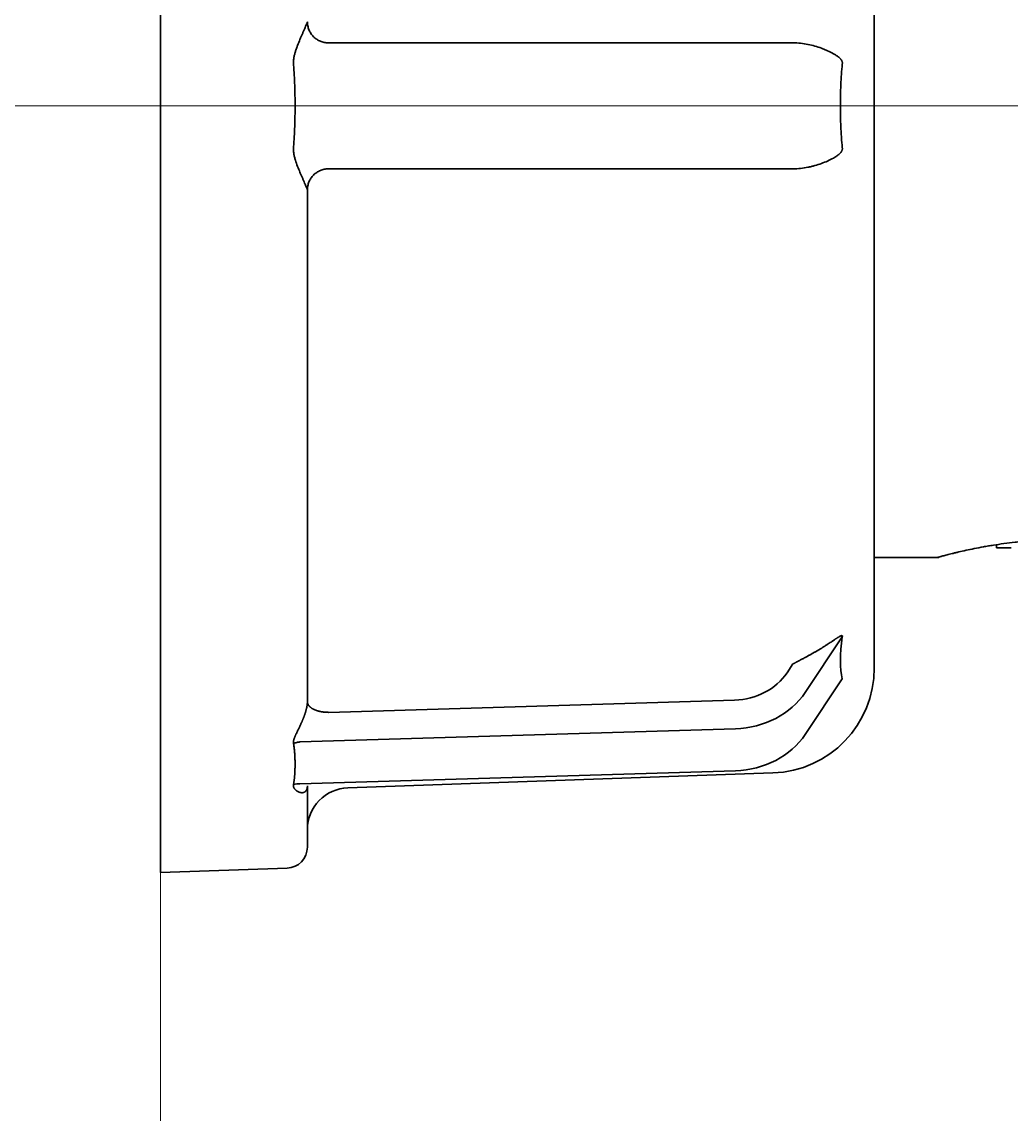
# Model space of a CAD drawing. Extents: x 5997 to 10491, y -672 to 3388.
# Drawn here: x 9461.77 to 9485.33, y 1317.83 to 1343.83 of the extents above; entities that cross this region are included whole.
import ezdxf

# ---------------------------------------------------------------- set-up
doc = ezdxf.new("R2010")
doc.units = 0
doc.header["$LTSCALE"] = 5
doc.layers.get('0').update_dxf_attribs({"linetype": 'CONTINUOUS', "lineweight": 0})
doc.layers.add('1', color=7, linetype='CONTINUOUS', true_color=0xffffff)

msp = doc.modelspace()

# ---------------------------------------------------------------- linework, layer by layer
at = {"color": 4}
for p, q in [((9465.073, 1391.826), (9465.073, 1291.826)), ((9415.073, 1341.826), (9515.073, 1341.826))]:
    msp.add_line(p, q, dxfattribs=at)
at = {"layer": '1', "color": 7, "linetype": 'Continuous', "lineweight": 35}
for p, q in [((9465.073, 1323.576), (9465.073, 1360.076)), ((9482.073, 1355.206), (9482.073, 1328.447)), ((9469.073, 1343.326), (9478.747, 1343.326)), ((9478.747, 1343.326), (9479.994, 1343.326)), ((9479.994, 1343.326), (9480.061, 1343.326)), ((9480.136, 1343.326), (9480.061, 1343.326)), ((9478.747, 1340.326), (9469.073, 1340.326)), ((9479.994, 1340.326), (9478.747, 1340.326)), ((9479.994, 1340.326), (9480.061, 1340.326)), ((9480.061, 1340.326), (9480.136, 1340.326)), ((9468.573, 1339.826), (9468.573, 1327.644)), ((9484.98, 1331.374), (9484.98, 1331.306)), ((9485.332, 1331.306), (9484.98, 1331.306)), ((9482.073, 1331.076), (9483.607, 1331.076)), ((9480.427, 1327.865), (9481.311, 1329.191)), ((9479.994, 1328.332), (9480.136, 1328.544)), ((9481.311, 1328.191), (9480.427, 1326.865)), ((9469.073, 1327.39), (9478.747, 1327.683)), ((9478.765, 1327), (9468.395, 1326.687)), ((9468.395, 1325.687), (9478.765, 1326)), ((9469.538, 1325.595), (9479.66, 1325.948)), ((9468.573, 1324.181), (9468.573, 1325.644)), ((9465.073, 1323.576), (9468.09, 1323.681))]:
    msp.add_line(p, q, dxfattribs=at)
for centre, radius, start, end in [((9479.573, 1328.447), 2.5, 272, 0), ((9469.573, 1324.595), 1, 92, 180), ((9468.073, 1324.181), 0.5, 272, 0)]:
    msp.add_arc(centre, radius, start, end, dxfattribs=at)
for centre, major_axis, ratio, start_param, end_param in [((9484.015, 1332.747), (-2.46, -4.919), 0.25, 5.6367, 6.002375), ((9478.695, 1328.981), (-1.5, 0), 0.866025, 1.605703, 2.617994), ((9478.695, 1328.731), (-2, 0), 0.866025, 1.605703, 2.617994), ((9478.695, 1327.731), (2, 0), 0.866025, 4.747296, 5.759587)]:
    msp.add_ellipse(centre, major_axis=major_axis, ratio=ratio, start_param=start_param, end_param=end_param, dxfattribs=at)
for points, knots in [([(9468.243, 1342.801), (9468.24, 1342.828), (9468.24, 1342.855), (9468.242, 1342.909), (9468.245, 1342.936), (9468.253, 1342.989), (9468.259, 1343.015), (9468.271, 1343.067), (9468.279, 1343.093), (9468.295, 1343.143), (9468.303, 1343.168), (9468.321, 1343.218), (9468.33, 1343.242), (9468.358, 1343.314), (9468.377, 1343.361), (9468.406, 1343.431), (9468.416, 1343.454), (9468.435, 1343.498), (9468.445, 1343.52), (9468.463, 1343.563), (9468.472, 1343.585), (9468.486, 1343.615), (9468.49, 1343.626), (9468.499, 1343.646), (9468.504, 1343.656), (9468.516, 1343.685), (9468.524, 1343.703), (9468.539, 1343.738), (9468.546, 1343.754), (9468.555, 1343.776), (9468.558, 1343.783), (9468.563, 1343.796), (9468.565, 1343.801), (9468.569, 1343.811), (9468.57, 1343.815), (9468.572, 1343.822), (9468.573, 1343.825), (9468.573, 1343.826)], [0, 0, 0, 0, 0.0625, 0.0625, 0.125, 0.125, 0.1875, 0.1875, 0.25, 0.25, 0.3125, 0.3125, 0.375, 0.375, 0.5, 0.5, 0.5625, 0.5625, 0.625, 0.625, 0.6875, 0.6875, 0.71875, 0.71875, 0.75, 0.75, 0.8125, 0.8125, 0.875, 0.875, 0.90625, 0.90625, 0.9375, 0.9375, 0.96875, 0.96875, 1, 1, 1, 1]), ([(9468.719, 1343.473), (9468.696, 1343.496), (9468.675, 1343.521), (9468.639, 1343.576), (9468.623, 1343.605), (9468.598, 1343.665), (9468.589, 1343.696), (9468.576, 1343.761), (9468.573, 1343.793), (9468.573, 1343.826)], [0, 0, 0, 0, 0.25, 0.25, 0.5, 0.5, 0.75, 0.75, 1, 1, 1, 1]), ([(9469.073, 1343.326), (9469.04, 1343.326), (9469.007, 1343.329), (9468.943, 1343.342), (9468.912, 1343.352), (9468.851, 1343.377), (9468.822, 1343.392), (9468.768, 1343.429), (9468.742, 1343.449), (9468.719, 1343.473)], [0, 0, 0, 0, 0.25, 0.25, 0.5, 0.5, 0.75, 0.75, 1, 1, 1, 1]), ([(9481.311, 1342.826), (9481.312, 1342.83), (9481.312, 1342.835), (9481.313, 1342.844), (9481.313, 1342.848), (9481.312, 1342.857), (9481.312, 1342.862), (9481.31, 1342.871), (9481.309, 1342.875), (9481.305, 1342.887), (9481.301, 1342.895), (9481.294, 1342.909), (9481.29, 1342.915), (9481.282, 1342.927), (9481.277, 1342.933), (9481.268, 1342.944), (9481.263, 1342.949), (9481.249, 1342.964), (9481.239, 1342.973), (9481.208, 1342.999), (9481.187, 1343.014), (9481.144, 1343.043), (9481.122, 1343.056), (9481.054, 1343.094), (9481.008, 1343.117), (9480.936, 1343.15), (9480.912, 1343.16), (9480.863, 1343.18), (9480.838, 1343.189), (9480.762, 1343.217), (9480.709, 1343.234), (9480.603, 1343.264), (9480.548, 1343.277), (9480.435, 1343.3), (9480.377, 1343.309), (9480.258, 1343.322), (9480.198, 1343.326), (9480.136, 1343.326)], [0, 0, 0, 0, 0.007813, 0.007813, 0.015625, 0.015625, 0.023438, 0.023438, 0.03125, 0.03125, 0.046875, 0.046875, 0.0625, 0.0625, 0.078125, 0.078125, 0.09375, 0.09375, 0.125, 0.125, 0.1875, 0.1875, 0.25, 0.25, 0.375, 0.375, 0.4375, 0.4375, 0.5, 0.5, 0.625, 0.625, 0.75, 0.75, 0.875, 0.875, 1, 1, 1, 1]), ([(9468.243, 1340.851), (9468.249, 1340.932), (9468.255, 1341.014), (9468.264, 1341.176), (9468.268, 1341.257), (9468.276, 1341.501), (9468.279, 1341.663), (9468.279, 1341.989), (9468.276, 1342.151), (9468.268, 1342.395), (9468.264, 1342.476), (9468.255, 1342.639), (9468.249, 1342.72), (9468.243, 1342.801)], [0, 0, 0, 0, 0.125, 0.125, 0.25, 0.25, 0.5, 0.5, 0.75, 0.75, 0.875, 0.875, 1, 1, 1, 1]), ([(9481.311, 1340.826), (9481.303, 1340.909), (9481.296, 1340.992), (9481.288, 1341.118), (9481.285, 1341.159), (9481.28, 1341.243), (9481.278, 1341.285), (9481.269, 1341.494), (9481.265, 1341.661), (9481.265, 1341.995), (9481.269, 1342.161), (9481.284, 1342.494), (9481.295, 1342.66), (9481.311, 1342.826)], [0, 0, 0, 0, 0.125, 0.125, 0.1875, 0.1875, 0.25, 0.25, 0.5, 0.5, 0.75, 0.75, 1, 1, 1, 1]), ([(9468.573, 1339.826), (9468.573, 1339.828), (9468.572, 1339.83), (9468.57, 1339.837), (9468.569, 1339.841), (9468.565, 1339.851), (9468.563, 1339.857), (9468.558, 1339.869), (9468.555, 1339.876), (9468.546, 1339.898), (9468.539, 1339.914), (9468.528, 1339.941), (9468.524, 1339.95), (9468.516, 1339.968), (9468.512, 1339.978), (9468.499, 1340.007), (9468.49, 1340.027), (9468.472, 1340.068), (9468.463, 1340.089), (9468.444, 1340.132), (9468.435, 1340.154), (9468.416, 1340.199), (9468.406, 1340.222), (9468.377, 1340.291), (9468.358, 1340.338), (9468.32, 1340.434), (9468.303, 1340.483), (9468.279, 1340.559), (9468.271, 1340.585), (9468.259, 1340.637), (9468.253, 1340.663), (9468.245, 1340.716), (9468.242, 1340.743), (9468.24, 1340.797), (9468.24, 1340.824), (9468.243, 1340.851)], [0, 0, 0, 0, 0.03125, 0.03125, 0.0625, 0.0625, 0.09375, 0.09375, 0.125, 0.125, 0.1875, 0.1875, 0.21875, 0.21875, 0.25, 0.25, 0.3125, 0.3125, 0.375, 0.375, 0.4375, 0.4375, 0.5, 0.5, 0.625, 0.625, 0.75, 0.75, 0.8125, 0.8125, 0.875, 0.875, 0.9375, 0.9375, 1, 1, 1, 1]), ([(9480.136, 1340.326), (9480.198, 1340.326), (9480.259, 1340.33), (9480.377, 1340.343), (9480.435, 1340.352), (9480.519, 1340.369), (9480.547, 1340.375), (9480.602, 1340.389), (9480.629, 1340.396), (9480.71, 1340.419), (9480.762, 1340.436), (9480.863, 1340.472), (9480.912, 1340.492), (9481.008, 1340.535), (9481.054, 1340.558), (9481.122, 1340.596), (9481.144, 1340.609), (9481.187, 1340.638), (9481.208, 1340.653), (9481.239, 1340.679), (9481.249, 1340.688), (9481.268, 1340.708), (9481.277, 1340.719), (9481.29, 1340.737), (9481.294, 1340.744), (9481.302, 1340.758), (9481.305, 1340.765), (9481.309, 1340.778), (9481.31, 1340.782), (9481.312, 1340.791), (9481.312, 1340.795), (9481.313, 1340.804), (9481.313, 1340.809), (9481.312, 1340.818), (9481.312, 1340.822), (9481.311, 1340.826)], [0, 0, 0, 0, 0.125, 0.125, 0.25, 0.25, 0.3125, 0.3125, 0.375, 0.375, 0.5, 0.5, 0.625, 0.625, 0.75, 0.75, 0.8125, 0.8125, 0.875, 0.875, 0.90625, 0.90625, 0.9375, 0.9375, 0.953125, 0.953125, 0.96875, 0.96875, 0.976562, 0.976562, 0.984375, 0.984375, 0.992188, 0.992188, 1, 1, 1, 1]), ([(9468.719, 1340.18), (9468.742, 1340.203), (9468.768, 1340.224), (9468.822, 1340.26), (9468.851, 1340.276), (9468.912, 1340.301), (9468.943, 1340.31), (9469.007, 1340.323), (9469.04, 1340.326), (9469.073, 1340.326)], [0, 0, 0, 0, 0.25, 0.25, 0.5, 0.5, 0.75, 0.75, 1, 1, 1, 1]), ([(9468.573, 1339.826), (9468.573, 1339.859), (9468.576, 1339.892), (9468.589, 1339.956), (9468.598, 1339.987), (9468.623, 1340.048), (9468.639, 1340.077), (9468.675, 1340.131), (9468.696, 1340.157), (9468.719, 1340.18)], [0, 0, 0, 0, 0.25, 0.25, 0.5, 0.5, 0.75, 0.75, 1, 1, 1, 1]), ([(9486.579, 1331.503), (9486.479, 1331.503), (9486.38, 1331.502), (9486.184, 1331.496), (9485.99, 1331.488), (9485.799, 1331.475), (9485.681, 1331.465), (9485.658, 1331.463), (9485.611, 1331.458), (9485.587, 1331.456), (9485.517, 1331.449), (9485.471, 1331.445), (9485.335, 1331.43), (9485.158, 1331.408), (9484.991, 1331.383), (9484.868, 1331.364), (9484.828, 1331.357), (9484.769, 1331.347), (9484.749, 1331.343), (9484.71, 1331.337), (9484.614, 1331.319), (9484.451, 1331.288), (9484.255, 1331.247), (9484.138, 1331.22), (9484.069, 1331.204), (9484.056, 1331.201), (9484.029, 1331.194), (9483.99, 1331.185), (9483.954, 1331.176), (9483.884, 1331.159), (9483.8, 1331.138), (9483.734, 1331.12), (9483.69, 1331.108), (9483.677, 1331.105), (9483.659, 1331.1), (9483.653, 1331.098), (9483.642, 1331.095), (9483.616, 1331.088), (9483.583, 1331.079), (9483.573, 1331.076), (9483.573, 1331.076), (9483.573, 1331.076), (9483.573, 1331.076)], [0, 0, 0, 0, 0.062469, 0.062469, 0.124939, 0.187408, 0.187408, 0.203026, 0.203026, 0.218643, 0.218643, 0.249878, 0.249878, 0.312347, 0.374817, 0.374817, 0.406051, 0.406051, 0.421669, 0.421669, 0.437286, 0.499756, 0.562225, 0.624694, 0.624694, 0.640312, 0.640312, 0.655929, 0.687164, 0.687164, 0.749633, 0.812103, 0.812103, 0.843338, 0.843338, 0.858955, 0.858955, 0.874572, 0.937042, 0.999511, 0.999511, 1, 1, 1, 1]), ([(9481.311, 1329.191), (9481.311, 1329.193), (9481.312, 1329.196), (9481.313, 1329.201), (9481.312, 1329.205), (9481.312, 1329.209), (9481.31, 1329.211), (9481.308, 1329.213), (9481.305, 1329.215), (9481.302, 1329.216), (9481.297, 1329.216), (9481.293, 1329.215), (9481.287, 1329.214), (9481.281, 1329.212), (9481.274, 1329.209), (9481.266, 1329.206), (9481.258, 1329.202), (9481.249, 1329.197), (9481.239, 1329.192), (9481.229, 1329.186), (9481.218, 1329.179), (9481.206, 1329.172), (9481.193, 1329.164), (9481.179, 1329.156), (9481.165, 1329.147), (9481.15, 1329.137), (9481.135, 1329.127), (9481.119, 1329.115), (9481.099, 1329.102), (9481.073, 1329.084), (9481.04, 1329.061), (9480.999, 1329.034), (9480.951, 1329.003), (9480.895, 1328.968), (9480.846, 1328.937), (9480.806, 1328.913), (9480.779, 1328.896), (9480.752, 1328.88), (9480.725, 1328.864), (9480.699, 1328.849), (9480.673, 1328.834), (9480.647, 1328.819), (9480.621, 1328.804), (9480.595, 1328.79), (9480.57, 1328.776), (9480.546, 1328.762), (9480.521, 1328.748), (9480.497, 1328.735), (9480.474, 1328.722), (9480.45, 1328.709), (9480.427, 1328.697), (9480.405, 1328.685), (9480.383, 1328.673), (9480.361, 1328.661), (9480.34, 1328.65), (9480.319, 1328.639), (9480.299, 1328.628), (9480.279, 1328.617), (9480.259, 1328.607), (9480.24, 1328.597), (9480.222, 1328.588), (9480.203, 1328.578), (9480.186, 1328.569), (9480.169, 1328.56), (9480.152, 1328.552), (9480.141, 1328.546), (9480.136, 1328.544)], [0, 0, 0, 0, 0.004544, 0.009028, 0.013541, 0.018167, 0.022988, 0.028072, 0.033482, 0.039266, 0.045466, 0.052116, 0.059242, 0.066866, 0.075007, 0.083678, 0.092894, 0.102662, 0.112993, 0.123892, 0.135367, 0.147423, 0.160064, 0.173293, 0.187116, 0.201533, 0.216549, 0.229363, 0.248013, 0.272499, 0.302822, 0.338982, 0.38098, 0.428814, 0.482486, 0.504966, 0.527059, 0.548765, 0.570084, 0.591016, 0.611561, 0.63172, 0.651492, 0.670877, 0.689877, 0.70849, 0.726718, 0.744559, 0.762015, 0.779086, 0.795771, 0.812071, 0.827986, 0.843517, 0.858663, 0.873425, 0.887803, 0.901798, 0.91541, 0.928639, 0.941485, 0.95395, 0.966033, 0.977736, 0.989058, 1, 1, 1, 1]), ([(9468.433, 1327.144), (9468.435, 1327.149), (9468.439, 1327.159), (9468.446, 1327.174), (9468.452, 1327.189), (9468.459, 1327.205), (9468.465, 1327.22), (9468.471, 1327.234), (9468.477, 1327.249), (9468.482, 1327.264), (9468.488, 1327.278), (9468.493, 1327.292), (9468.499, 1327.307), (9468.504, 1327.321), (9468.508, 1327.335), (9468.513, 1327.348), (9468.518, 1327.362), (9468.522, 1327.375), (9468.526, 1327.389), (9468.53, 1327.402), (9468.534, 1327.415), (9468.538, 1327.428), (9468.541, 1327.44), (9468.544, 1327.453), (9468.547, 1327.465), (9468.55, 1327.477), (9468.553, 1327.489), (9468.556, 1327.501), (9468.558, 1327.512), (9468.56, 1327.524), (9468.562, 1327.535), (9468.564, 1327.546), (9468.566, 1327.556), (9468.567, 1327.567), (9468.569, 1327.577), (9468.57, 1327.587), (9468.571, 1327.597), (9468.572, 1327.607), (9468.572, 1327.616), (9468.573, 1327.626), (9468.573, 1327.635), (9468.573, 1327.641), (9468.573, 1327.644)], [0, 0, 0, 0, 0.035073, 0.069552, 0.103441, 0.136743, 0.169461, 0.201601, 0.233165, 0.264159, 0.294588, 0.324455, 0.353767, 0.382529, 0.410747, 0.438426, 0.465574, 0.492197, 0.518301, 0.543896, 0.568988, 0.593586, 0.6177, 0.641338, 0.66451, 0.687227, 0.7095, 0.731341, 0.752762, 0.773776, 0.794397, 0.81464, 0.834519, 0.854051, 0.873253, 0.892142, 0.910736, 0.929056, 0.947121, 0.964952, 0.982571, 1, 1, 1, 1]), ([(9468.573, 1327.644), (9468.573, 1327.643), (9468.573, 1327.643), (9468.573, 1327.642), (9468.573, 1327.641), (9468.573, 1327.639), (9468.573, 1327.637), (9468.573, 1327.635), (9468.573, 1327.632), (9468.574, 1327.629), (9468.574, 1327.626), (9468.575, 1327.622), (9468.575, 1327.618), (9468.576, 1327.614), (9468.577, 1327.609), (9468.579, 1327.604), (9468.58, 1327.599), (9468.582, 1327.593), (9468.585, 1327.587), (9468.588, 1327.581), (9468.591, 1327.575), (9468.595, 1327.568), (9468.6, 1327.561), (9468.605, 1327.554), (9468.611, 1327.546), (9468.617, 1327.538), (9468.625, 1327.531), (9468.633, 1327.522), (9468.642, 1327.514), (9468.652, 1327.506), (9468.663, 1327.498), (9468.676, 1327.489), (9468.689, 1327.481), (9468.704, 1327.473), (9468.714, 1327.467), (9468.719, 1327.464)], [0, 0, 0, 0, 0.002611, 0.00694, 0.012997, 0.020783, 0.0303, 0.041547, 0.054527, 0.069238, 0.085681, 0.103857, 0.123764, 0.145404, 0.168776, 0.19388, 0.220716, 0.249285, 0.279587, 0.31162, 0.345386, 0.380884, 0.418115, 0.457078, 0.497773, 0.540201, 0.58436, 0.630253, 0.677877, 0.727234, 0.778323, 0.831144, 0.885697, 0.941982, 1, 1, 1, 1]), ([(9468.719, 1327.464), (9468.722, 1327.463), (9468.728, 1327.46), (9468.736, 1327.456), (9468.745, 1327.453), (9468.753, 1327.449), (9468.762, 1327.446), (9468.77, 1327.442), (9468.779, 1327.439), (9468.787, 1327.436), (9468.796, 1327.433), (9468.804, 1327.43), (9468.813, 1327.428), (9468.821, 1327.425), (9468.829, 1327.423), (9468.837, 1327.421), (9468.846, 1327.418), (9468.854, 1327.416), (9468.862, 1327.414), (9468.87, 1327.413), (9468.877, 1327.411), (9468.885, 1327.409), (9468.893, 1327.408), (9468.9, 1327.406), (9468.908, 1327.405), (9468.915, 1327.404), (9468.922, 1327.403), (9468.929, 1327.402), (9468.936, 1327.401), (9468.942, 1327.4), (9468.949, 1327.399), (9468.955, 1327.398), (9468.961, 1327.397), (9468.967, 1327.397), (9468.973, 1327.396), (9468.979, 1327.395), (9468.985, 1327.395), (9468.99, 1327.394), (9468.995, 1327.394), (9469.001, 1327.393), (9469.005, 1327.393), (9469.01, 1327.393), (9469.015, 1327.393), (9469.019, 1327.392), (9469.023, 1327.392), (9469.028, 1327.392), (9469.031, 1327.392), (9469.035, 1327.391), (9469.039, 1327.391), (9469.042, 1327.391), (9469.045, 1327.391), (9469.048, 1327.391), (9469.051, 1327.391), (9469.054, 1327.391), (9469.056, 1327.391), (9469.059, 1327.391), (9469.061, 1327.391), (9469.063, 1327.391), (9469.065, 1327.391), (9469.066, 1327.391), (9469.068, 1327.391), (9469.069, 1327.39), (9469.07, 1327.39), (9469.071, 1327.39), (9469.072, 1327.39), (9469.072, 1327.39), (9469.073, 1327.39), (9469.073, 1327.39), (9469.073, 1327.39)], [0, 0, 0, 0, 0.02978, 0.05911, 0.087989, 0.116419, 0.144399, 0.171928, 0.199008, 0.225637, 0.251816, 0.277545, 0.302824, 0.327653, 0.352032, 0.375961, 0.399439, 0.422468, 0.445046, 0.467175, 0.488853, 0.510081, 0.530859, 0.551187, 0.571065, 0.590493, 0.60947, 0.627998, 0.646075, 0.663703, 0.68088, 0.697607, 0.713884, 0.729711, 0.745088, 0.760015, 0.774491, 0.788518, 0.802094, 0.81522, 0.827897, 0.840123, 0.851899, 0.863225, 0.8741, 0.884526, 0.894502, 0.904027, 0.913102, 0.921728, 0.929903, 0.937628, 0.944903, 0.951728, 0.958102, 0.964027, 0.969502, 0.974526, 0.979101, 0.983225, 0.986899, 0.990124, 0.992898, 0.995222, 0.997097, 0.998521, 0.999497, 1, 1, 1, 1]), ([(9468.243, 1326.648), (9468.242, 1326.65), (9468.242, 1326.654), (9468.241, 1326.659), (9468.241, 1326.665), (9468.241, 1326.671), (9468.241, 1326.677), (9468.241, 1326.684), (9468.241, 1326.69), (9468.242, 1326.697), (9468.243, 1326.703), (9468.244, 1326.71), (9468.245, 1326.717), (9468.246, 1326.724), (9468.248, 1326.732), (9468.25, 1326.739), (9468.252, 1326.747), (9468.254, 1326.754), (9468.257, 1326.762), (9468.26, 1326.77), (9468.262, 1326.779), (9468.265, 1326.787), (9468.269, 1326.795), (9468.272, 1326.804), (9468.276, 1326.813), (9468.28, 1326.822), (9468.284, 1326.831), (9468.288, 1326.841), (9468.292, 1326.85), (9468.297, 1326.86), (9468.301, 1326.87), (9468.306, 1326.88), (9468.314, 1326.895), (9468.323, 1326.914), (9468.335, 1326.938), (9468.347, 1326.963), (9468.359, 1326.988), (9468.372, 1327.013), (9468.384, 1327.038), (9468.396, 1327.064), (9468.408, 1327.09), (9468.42, 1327.117), (9468.429, 1327.135), (9468.433, 1327.144)], [0, 0, 0, 0, 0.014414, 0.028974, 0.043684, 0.058551, 0.073581, 0.088779, 0.104152, 0.119704, 0.13544, 0.151365, 0.167484, 0.183801, 0.200322, 0.217049, 0.233988, 0.251142, 0.268514, 0.286109, 0.303929, 0.321979, 0.34026, 0.358778, 0.377533, 0.39653, 0.41577, 0.435257, 0.454992, 0.474978, 0.495218, 0.515714, 0.536467, 0.583885, 0.63104, 0.677944, 0.724604, 0.77103, 0.817232, 0.86322, 0.909004, 0.954594, 1, 1, 1, 1]), ([(9468.243, 1325.673), (9468.244, 1325.681), (9468.246, 1325.695), (9468.25, 1325.718), (9468.253, 1325.741), (9468.256, 1325.764), (9468.259, 1325.787), (9468.262, 1325.811), (9468.265, 1325.835), (9468.267, 1325.86), (9468.269, 1325.885), (9468.271, 1325.91), (9468.273, 1325.935), (9468.274, 1325.961), (9468.275, 1325.987), (9468.277, 1326.013), (9468.277, 1326.04), (9468.278, 1326.067), (9468.279, 1326.095), (9468.279, 1326.123), (9468.279, 1326.157), (9468.279, 1326.199), (9468.278, 1326.247), (9468.276, 1326.294), (9468.274, 1326.341), (9468.272, 1326.387), (9468.268, 1326.432), (9468.265, 1326.477), (9468.26, 1326.521), (9468.255, 1326.564), (9468.249, 1326.606), (9468.245, 1326.634), (9468.243, 1326.648)], [0, 0, 0, 0, 0.023767, 0.047813, 0.072139, 0.096746, 0.121634, 0.146804, 0.172257, 0.197993, 0.224014, 0.25032, 0.276911, 0.303788, 0.330952, 0.358404, 0.386144, 0.414172, 0.44249, 0.471098, 0.499996, 0.549727, 0.598592, 0.646596, 0.693742, 0.740031, 0.785469, 0.830058, 0.873802, 0.916704, 0.958769, 1, 1, 1, 1]), ([(9468.433, 1325.478), (9468.43, 1325.478), (9468.426, 1325.479), (9468.419, 1325.48), (9468.412, 1325.481), (9468.405, 1325.482), (9468.398, 1325.484), (9468.391, 1325.486), (9468.384, 1325.488), (9468.377, 1325.491), (9468.37, 1325.493), (9468.363, 1325.496), (9468.357, 1325.499), (9468.35, 1325.503), (9468.343, 1325.506), (9468.337, 1325.51), (9468.33, 1325.514), (9468.324, 1325.518), (9468.317, 1325.522), (9468.307, 1325.529), (9468.295, 1325.54), (9468.28, 1325.554), (9468.268, 1325.569), (9468.259, 1325.582), (9468.253, 1325.593), (9468.249, 1325.603), (9468.245, 1325.612), (9468.243, 1325.622), (9468.241, 1325.632), (9468.24, 1325.642), (9468.24, 1325.652), (9468.241, 1325.662), (9468.242, 1325.67), (9468.243, 1325.673)], [0, 0, 0, 0, 0.025953, 0.051868, 0.077745, 0.103588, 0.129396, 0.155172, 0.180918, 0.206634, 0.232323, 0.257987, 0.283627, 0.309244, 0.334841, 0.360418, 0.385979, 0.411523, 0.437054, 0.462572, 0.530757, 0.596034, 0.658483, 0.718197, 0.751135, 0.783581, 0.815569, 0.847136, 0.878317, 0.909154, 0.939685, 0.969953, 1, 1, 1, 1]), ([(9468.573, 1325.644), (9468.573, 1325.641), (9468.573, 1325.637), (9468.573, 1325.631), (9468.572, 1325.625), (9468.572, 1325.619), (9468.571, 1325.613), (9468.571, 1325.607), (9468.57, 1325.601), (9468.569, 1325.596), (9468.568, 1325.59), (9468.567, 1325.585), (9468.566, 1325.579), (9468.564, 1325.574), (9468.563, 1325.569), (9468.561, 1325.564), (9468.559, 1325.559), (9468.557, 1325.554), (9468.555, 1325.549), (9468.553, 1325.545), (9468.551, 1325.54), (9468.548, 1325.536), (9468.546, 1325.532), (9468.543, 1325.528), (9468.54, 1325.524), (9468.537, 1325.52), (9468.534, 1325.516), (9468.53, 1325.511), (9468.524, 1325.506), (9468.516, 1325.499), (9468.507, 1325.494), (9468.498, 1325.489), (9468.488, 1325.485), (9468.478, 1325.482), (9468.468, 1325.479), (9468.456, 1325.478), (9468.445, 1325.478), (9468.437, 1325.478), (9468.433, 1325.478)], [0, 0, 0, 0, 0.014379, 0.028904, 0.043589, 0.058446, 0.073488, 0.088728, 0.104176, 0.119845, 0.135744, 0.151885, 0.168277, 0.184931, 0.201854, 0.219056, 0.236545, 0.254329, 0.272417, 0.290814, 0.309528, 0.328566, 0.347934, 0.367637, 0.387683, 0.408076, 0.428821, 0.449923, 0.497367, 0.546389, 0.597035, 0.649344, 0.703354, 0.759099, 0.816609, 0.875912, 0.937034, 1, 1, 1, 1])]:
    msp.add_open_spline(points, degree=3, knots=knots, dxfattribs=at)
for points in [[(9468.243, 1326.648), (9468.267, 1326.658), (9468.317, 1326.674), (9468.369, 1326.684), (9468.395, 1326.687)], [(9468.243, 1325.673), (9468.291, 1325.685), (9468.343, 1325.689), (9468.395, 1325.687)]]:
    msp.add_open_spline(points, degree=3, dxfattribs=at)

doc.saveas('drawing.dxf')
